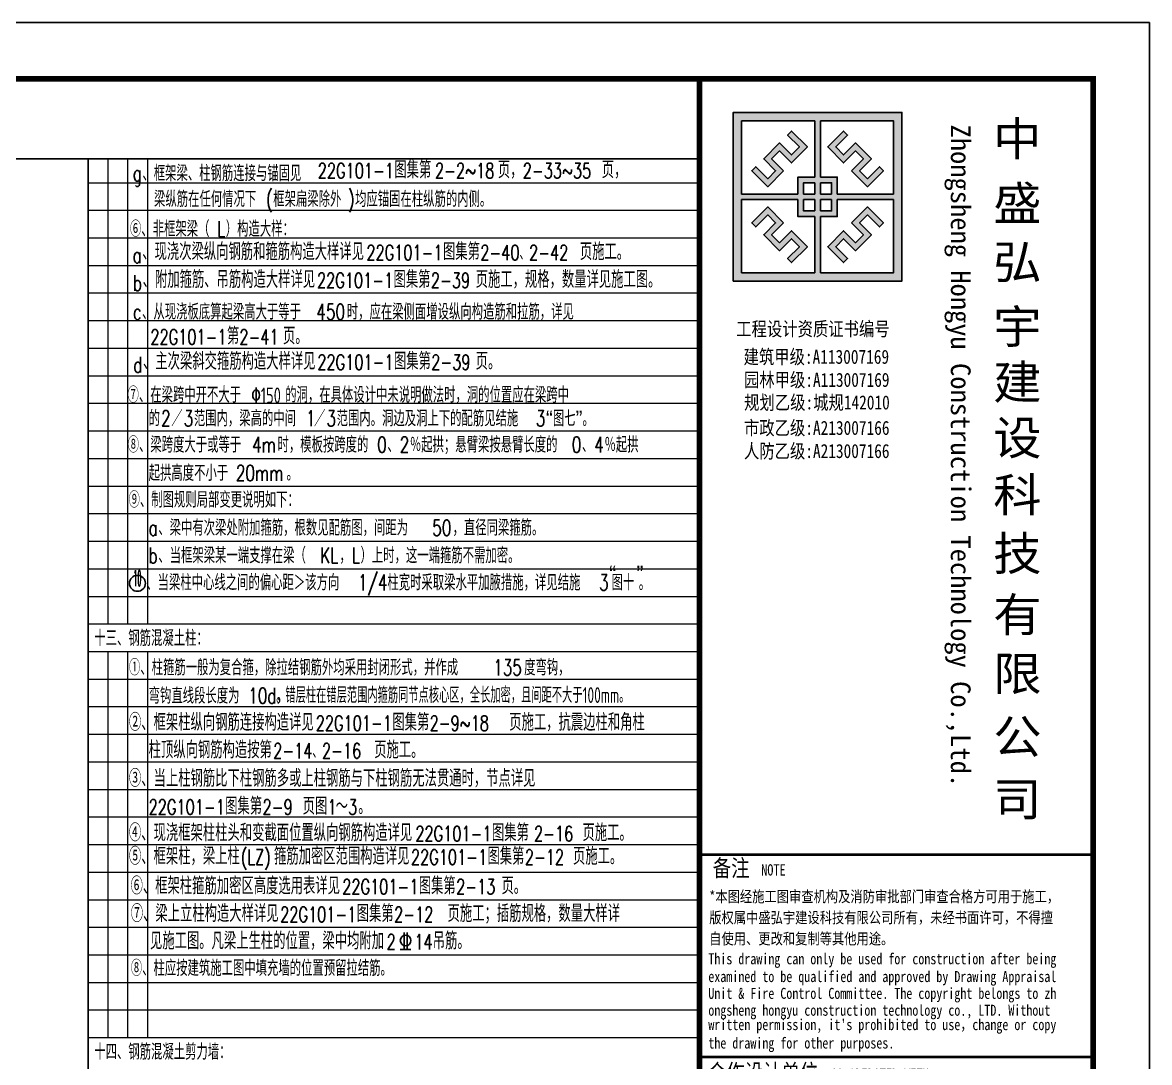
# Model space of a CAD drawing. Extents: x 1051052 to 1482120, y -981644 to -673261.
# Drawn here: x 1152774 to 1181365, y -787311 to -760913 of the extents above; entities that cross this region are included whole.
import ezdxf
from ezdxf.enums import TextEntityAlignment as Align

# ---------------------------------------------------------------- set-up
doc = ezdxf.new("R2010")
doc.units = 0
doc.header["$LTSCALE"] = 1000
doc.header["$MEASUREMENT"] = 0
doc.linetypes.add('线型3', pattern=[750, 500, -250])
doc.layers.add('BEAM-DASH', color=4, linetype='线型3', lineweight=25)
doc.layers.add('图框外框__细线', color=9, linetype='Continuous', lineweight=18)
for name, color, linetype in [('TK', 142, 'Continuous'), ('填充', 8, 'Continuous'), ('层0', 7, 'Continuous'), ('钢筋', 1, 'Continuous')]:
    doc.layers.add(name, color=color, linetype=linetype)
doc.styles.add('_TCH_DIM', font='SIMPLEX', dxfattribs={"bigfont": 'GBCBIG'})
doc.styles.add('HYZT1', font='', dxfattribs={"width": 0.8})
doc.styles.add('HYZT2', font='simhei_0.ttf', dxfattribs={"width": 0.8})
doc.styles.add('TSSD_Dimension', font='Tssdeng.shx', dxfattribs={"width": 0.7, "bigfont": 'Hztxt.shx'})
doc.styles.add('TSSD_Rein', font='Tssdeng.shx', dxfattribs={"width": 0.7, "bigfont": 'hztxt.shx'})
doc.styles.get('HYZT1').set_extended_font_data('SimSun')

# ---------------------------------------------------------------- blocks, each defined once
blk = doc.blocks.new('A$C05385F37')
at = {"layer": 'TK'}
h = blk.add_hatch(color=256, dxfattribs=at)
h.paths.add_polyline_path([(-4400, -1600), (-7400, -1600), (-7400, -4600), (-4400, -4600)])
h.paths.add_polyline_path([(-4550, -3150), (-4550, -4450), (-5850, -4450), (-5850, -3450), (-5550, -3450), (-5550, -3150)], flags=16)
h.paths.add_polyline_path([(-4550, -3050), (-5550, -3050), (-5550, -2750), (-5850, -2750), (-5850, -1750), (-4550, -1750)], flags=16)
h.paths.add_polyline_path([(-4730, -3563), (-4801, -3634), (-5013, -3422), (-5154, -3563), (-4943, -3775), (-5225, -4058), (-5437, -3846), (-5578, -3987), (-5366, -4199), (-5437, -4270), (-5720, -3987), (-5437, -3704), (-5225, -3917), (-5084, -3775), (-5296, -3563), (-5013, -3280)], flags=0)
h.paths.add_polyline_path([(-5013, -2920), (-5296, -2637), (-5084, -2425), (-5225, -2283), (-5437, -2496), (-5720, -2213), (-5437, -1930), (-5366, -2001), (-5578, -2213), (-5437, -2354), (-5225, -2142), (-4943, -2425), (-5154, -2637), (-5013, -2778), (-4801, -2566), (-4730, -2637)], flags=0)
h.paths.add_polyline_path([(-5650, -3150), (-5650, -3350), (-5850, -3350), (-5850, -3150)], flags=16)
h.paths.add_polyline_path([(-5650, -3050), (-5850, -3050), (-5850, -2850), (-5650, -2850)], flags=16)
h.paths.add_polyline_path([(-5950, -3150), (-5950, -3350), (-6150, -3350), (-6150, -3150)], flags=16)
h.paths.add_polyline_path([(-5950, -3050), (-6150, -3050), (-6150, -2850), (-5950, -2850)], flags=16)
h.paths.add_polyline_path([(-5950, -3450), (-5950, -4450), (-7250, -4450), (-7250, -3150), (-6250, -3150), (-6250, -3450)], flags=16)
h.paths.add_polyline_path([(-5950, -2750), (-6250, -2750), (-6250, -3050), (-7250, -3050), (-7250, -1750), (-5950, -1750)], flags=16)
h.paths.add_polyline_path([(-6080, -3987), (-6363, -4270), (-6434, -4199), (-6222, -3987), (-6363, -3846), (-6575, -4058), (-6857, -3775), (-6646, -3563), (-6787, -3422), (-6999, -3634), (-7070, -3563), (-6787, -3280), (-6504, -3563), (-6716, -3775), (-6575, -3917), (-6363, -3704)], flags=0)
h.paths.add_polyline_path([(-6080, -2213), (-6363, -2496), (-6575, -2283), (-6716, -2425), (-6504, -2637), (-6787, -2920), (-7070, -2637), (-6999, -2566), (-6787, -2778), (-6646, -2637), (-6857, -2425), (-6575, -2142), (-6363, -2354), (-6222, -2213), (-6434, -2001), (-6363, -1930)], flags=0)
for points in [[(-6575, -2283), (-6363, -2496), (-6080, -2213), (-6363, -1930), (-6434, -2001), (-6222, -2213), (-6363, -2354), (-6575, -2142), (-6857, -2425), (-6646, -2637), (-6787, -2778), (-6999, -2566), (-7070, -2637), (-6787, -2920), (-6504, -2637), (-6716, -2425)], [(-5084, -2425), (-5296, -2637), (-5013, -2920), (-4730, -2637), (-4801, -2566), (-5013, -2778), (-5154, -2637), (-4943, -2425), (-5225, -2142), (-5437, -2354), (-5578, -2213), (-5366, -2001), (-5437, -1930), (-5720, -2213), (-5437, -2496), (-5225, -2283)], [(-6716, -3775), (-6504, -3563), (-6787, -3280), (-7070, -3563), (-6999, -3634), (-6787, -3422), (-6646, -3563), (-6857, -3775), (-6575, -4058), (-6363, -3846), (-6222, -3987), (-6434, -4199), (-6363, -4270), (-6080, -3987), (-6363, -3704), (-6575, -3917)], [(-5225, -3917), (-5437, -3704), (-5720, -3987), (-5437, -4270), (-5366, -4199), (-5578, -3987), (-5437, -3846), (-5225, -4058), (-4943, -3775), (-5154, -3563), (-5013, -3422), (-4801, -3634), (-4730, -3563), (-5013, -3280), (-5296, -3563), (-5084, -3775)]]:
    blk.add_hatch(color=256, dxfattribs=at).paths.add_polyline_path(points)
for p, q in [((-8000, -1000), (-1000, -1000)), ((-1000, -1000), (-1000, -26100)), ((-5950, -1750), (-5950, -2750)), ((-5850, -1750), (-5850, -2750)), ((-5950, -2850), (-5950, -3050)), ((-5850, -2850), (-5850, -3050)), ((-7250, -3050), (-6250, -3050)), ((-7250, -3150), (-6250, -3150)), ((-6150, -3050), (-5950, -3050)), ((-6150, -3150), (-5950, -3150)), ((-5950, -3150), (-5950, -3350)), ((-5850, -3050), (-5650, -3050)), ((-5850, -3150), (-5650, -3150)), ((-5850, -3150), (-5850, -3350)), ((-5550, -3050), (-4550, -3050)), ((-5550, -3150), (-4550, -3150)), ((-5950, -3450), (-5950, -4450)), ((-5850, -3450), (-5850, -4450)), ((-8000, -14800), (-1000, -14800)), ((-8000, -26600), (-1000, -26600)), ((-1000, -26600), (-8000, -26600)), ((-8000, -26600), (-1000, -26600)), ((-8000, -26600), (-2830, -26600)), ((-8000, -26600), (-1000, -26600)), ((-8000, -26600), (-1000, -26600)), ((-8000, -26600), (-1000, -26600)), ((-5600, -26600), (-5600, -31400)), ((-3300, -26600), (-3300, -31400)), ((-8000, -27400), (-1000, -27400)), ((-8000, -28200), (-1000, -28200)), ((-8000, -29000), (-1000, -29000)), ((-8000, -29800), (-1000, -29800)), ((-8000, -30600), (-1000, -30600)), ((-8000, -31400), (-1000, -31400)), ((-8000, -31400), (-1000, -31400)), ((-8000, -31400), (-1000, -31400)), ((-8000, -31400), (-1000, -31400)), ((-1000, -34600), (-8000, -34600)), ((-7944, -34600), (-1000, -34600)), ((-8000, -36200), (-1000, -36200)), ((-8000, -36200), (-1000, -36200)), ((-1000, -36200), (-8000, -36200)), ((-8000, -36200), (-1000, -36200)), ((-8000, -36200), (-2830, -36200)), ((-8000, -36200), (-1000, -36200)), ((-8000, -36200), (-1000, -36200)), ((-8000, -38600), (-1000, -38600)), ((-8000, -38600), (-1000, -38600)), ((-6250, -38600), (-6250, -41000)), ((-4500, -38600), (-4500, -41000)), ((-2750, -38600), (-2750, -41000)), ((-8000, -39400), (-1000, -39400)), ((-8000, -40200), (-1000, -40200))]:
    blk.add_line(p, q, dxfattribs=at)
for points, const_width in [([(-8000, -1000), (-8000, -41000)], 100), ([(-8000, -14800), (-1000, -14800)], 50), ([(-1000, -18400), (-8000, -18400)], 50), ([(-1000, -20000), (-8000, -20000)], 50), ([(-8000, -26600), (-1000, -26600)], 50), ([(-1000, -26600), (-8000, -26600)], 50), ([(-1000, -26600), (-7944, -26600)], 50), ([(-8000, -31400), (-1000, -31400)], 50), ([(-1000, -31400), (-8000, -31400)], 50), ([(-1000, -31400), (-8000, -31400)], 50), ([(-1000, -33000), (-7944, -33000)], 50), ([(-8000, -36200), (-1000, -36200)], 50), ([(-7944, -36200), (-1000, -36200)], 50), ([(-8000, -37800), (-1000, -37800)], 50)]:
    blk.add_lwpolyline(points, dxfattribs=dict(at, const_width=const_width))
for points in [[(-7400, -4600), (-4400, -4600), (-4400, -1600), (-7400, -1600)], [(-6504, -2637), (-6787, -2920), (-7070, -2637), (-6999, -2566), (-6787, -2778), (-6646, -2637), (-6857, -2425), (-6575, -2142), (-6363, -2354), (-6222, -2213), (-6434, -2001), (-6363, -1930), (-6080, -2213), (-6363, -2496), (-6575, -2283), (-6716, -2425)], [(-5296, -2637), (-5013, -2920), (-4730, -2637), (-4801, -2566), (-5013, -2778), (-5154, -2637), (-4943, -2425), (-5225, -2142), (-5437, -2354), (-5578, -2213), (-5366, -2001), (-5437, -1930), (-5720, -2213), (-5437, -2496), (-5225, -2283), (-5084, -2425)], [(-6504, -3563), (-6787, -3280), (-7070, -3563), (-6999, -3634), (-6787, -3422), (-6646, -3563), (-6857, -3775), (-6575, -4058), (-6363, -3846), (-6222, -3987), (-6434, -4199), (-6363, -4270), (-6080, -3987), (-6363, -3704), (-6575, -3917), (-6716, -3775)], [(-5296, -3563), (-5013, -3280), (-4730, -3563), (-4801, -3634), (-5013, -3422), (-5154, -3563), (-4943, -3775), (-5225, -4058), (-5437, -3846), (-5578, -3987), (-5366, -4199), (-5437, -4270), (-5720, -3987), (-5437, -3704), (-5225, -3917), (-5084, -3775)]]:
    blk.add_lwpolyline(points, close=True, dxfattribs=at)
for points in [[(-5950, -1750), (-7250, -1750), (-7250, -3050)], [(-4550, -3050), (-4550, -1750), (-5850, -1750)], [(-5950, -2750), (-6250, -2750), (-6250, -3050)], [(-5550, -3050), (-5550, -2750), (-5850, -2750)], [(-5950, -2850), (-6150, -2850), (-6150, -3050)], [(-5650, -3050), (-5650, -2850), (-5850, -2850)], [(-7250, -3150), (-7250, -4450), (-5950, -4450)], [(-6250, -3150), (-6250, -3450), (-5950, -3450)], [(-6150, -3150), (-6150, -3350), (-5950, -3350)], [(-5850, -4450), (-4550, -4450), (-4550, -3150)], [(-5850, -3350), (-5650, -3350), (-5650, -3150)], [(-5850, -3450), (-5550, -3450), (-5550, -3150)]]:
    blk.add_lwpolyline(points, dxfattribs=at)
for s, height, style, width, p in [('中', 600, 'HYZT2', 1.05, (-2778, -2366)), ('盛', 600, 'HYZT2', 1.05, (-2778, -3515)), ('弘', 600, 'HYZT2', 1.05, (-2778, -4559)), ('宇', 600, 'HYZT2', 1.05, (-2778, -5708)), ('工程设计资质证书编号', 250, 'HYZT1', 0.8, (-7346, -5574)), ('建', 600, 'HYZT2', 1.05, (-2778, -6696)), ('设', 600, 'HYZT2', 1.05, (-2778, -7687)), ('科', 600, 'HYZT2', 1.05, (-2778, -8702)), ('技', 600, 'HYZT2', 1.05, (-2778, -9744)), ('有', 600, 'HYZT2', 1.05, (-2778, -10833)), ('限', 600, 'HYZT2', 1.05, (-2778, -11880)), ('公', 600, 'HYZT2', 1.05, (-2778, -13003)), ('司', 600, 'HYZT2', 1.05, (-2778, -14115)), ('备注', 300, 'HYZT1', 0.8, (-7763, -15187)), ('NOTE', 200, 'HYZT1', 0.8, (-6902, -15171)), ('*本图经施工图审查机构及消防审批部门审查合格方可用于施工，', 200, 'HYZT1', 0.8, (-7826, -15644)), ('版权属中盛弘宇建设科技有限公司所有，未经书面许可，不得擅', 200, 'HYZT1', 0.8, (-7826, -16019)), ('自使用、更改和复制等其他用途。', 200, 'HYZT1', 0.8, (-7826, -16394)), ('This drawing can only be used for construction after being ', 196, 'HYZT1', 0.8, (-7842, -16750)), ('examined to be qualified and approved by Drawing Appraisal ', 196, 'HYZT1', 0.8, (-7842, -17066)), ('Unit & Fire Control Committee. The copyright belongs to zh', 196, 'HYZT1', 0.8, (-7842, -17365)), ('ongsheng hongyu construction technology co., LTD. Without ', 196, 'HYZT1', 0.8, (-7842, -17665)), ("written permission, it's prohibited to use，change or copy ", 196, 'HYZT1', 0.8, (-7842, -17921)), ('the drawing for other purposes.', 196, 'HYZT1', 0.8, (-7842, -18248)), ('合作设计单位', 300, 'HYZT1', 0.8, (-7852, -18825)), ('CO-OPERATED WITH', 200, 'HYZT1', 0.8, (-5665, -18809)), ('说明', 300, 'HYZT1', 0.8, (-7751, -20445)), ('EXPLAIN', 200, 'HYZT1', 0.8, (-6948, -20388)), ('审    定  ', 300, 'HYZT1', 0.8, (-7796, -26996)), ('APPROVED BY', 200, 'HYZT1', 0.8, (-7745, -27326)), ('审    核  ', 300, 'HYZT1', 0.8, (-7801, -27810)), ('VERIFIED BY', 200, 'HYZT1', 0.8, (-7767, -28134)), ('项目负责人', 300, 'HYZT1', 0.8, (-7790, -28609)), ('PROJECT CHIEF', 200, 'HYZT1', 0.8, (-7756, -28919)), ('专业负责人', 300, 'HYZT1', 0.8, (-7794, -29388)), ('DIVISION CHIEF', 200, 'HYZT1', 0.8, (-7746, -29719)), ('校    对 ', 300, 'HYZT1', 0.8, (-7770, -30176)), ('CHECKED BY', 200, 'HYZT1', 0.8, (-7762, -30504)), ('设    计 ', 300, 'HYZT1', 0.8, (-7776, -30998)), ('DESIGNED BY', 200, 'HYZT1', 0.8, (-7756, -31322)), ('建设单位', 300, 'HYZT1', 0.8, (-7747, -31846)), ('CONSTRUCTION', 200, 'HYZT1', 0.8, (-6206, -31788)), ('工程名称', 300, 'HYZT1', 0.8, (-7762, -33477)), ('PROJECT', 200, 'HYZT1', 0.8, (-6192, -33453)), ('项目名称', 300, 'HYZT1', 0.8, (-7762, -35077)), ('SUB PROJECT', 200, 'HYZT1', 0.8, (-6192, -35053)), ('图纸名称', 300, 'HYZT1', 0.8, (-7737, -36636)), ('DRAWING TITLE', 200, 'HYZT1', 0.8, (-6112, -36612)), ('工程编号', 300, 'HYZT1', 0.8, (-7753, -38197)), ('JOB NO.', 200, 'HYZT1', 0.8, (-7404, -38497)), ('阶段', 300, 'HYZT1', 0.8, (-7753, -38997)), ('专业', 300, 'HYZT1', 0.8, (-4325, -38995)), ('STAGE', 200, 'HYZT1', 0.8, (-7742, -39297)), ('DISCIPLINE', 200, 'HYZT1', 0.8, (-4328, -39303)), ('比例', 300, 'HYZT1', 0.8, (-7798, -39809)), ('图号', 300, 'HYZT1', 0.8, (-4317, -39795)), ('SCALE', 200, 'HYZT1', 0.8, (-7746, -40099)), ('DWG NO.', 200, 'HYZT1', 0.8, (-4328, -40103)), ('日期', 300, 'HYZT1', 0.8, (-7798, -40600)), ('版本号', 300, 'HYZT1', 0.8, (-4287, -40582)), ('DATE', 200, 'HYZT1', 0.8, (-7717, -40895)), ('VERSION NUMBER', 200, 'HYZT1', 0.8, (-4456, -40881)), ('签字齐全  盖章有效', 300, 'HYZT1', 0.8, (-3990, -41678))]:
    blk.add_text(s, height=height, dxfattribs=dict(at, style=style, width=width)).set_placement(p)
at = {"layer": 'TK', "style": 'HYZT2', "width": 0.99}
blk.add_text('Zhongsheng Hongyu Construction Technology Co.,Ltd.', height=350, rotation=270, dxfattribs=at).set_placement((-3530, -1814))
at = {"layer": 'TK', "style": 'HYZT1', "width": 0.8}
for s, p in [('建筑甲级:A113007169', (-5922, -5945)), ('园林甲级:A113007169', (-5915, -6355)), ('规划乙级:城规142010', (-5911, -6757)), ('市政乙级:A213007166', (-5915, -7209)), ('人防乙级:A213007166', (-5915, -7621))]:
    blk.add_text(s, height=250, dxfattribs=at).set_placement(p, align=Align.MIDDLE_CENTER)
blk = doc.blocks.new('A2K')
at = {"layer": 'TK'}
blk.add_lwpolyline([(0, 0), (59400, 0), (59400, 42000), (0, 42000)], close=True, dxfattribs=at)
at = {"layer": 'TK', "const_width": 100}
blk.add_lwpolyline([(2500, 1000), (58400, 1000), (58400, 41000), (2500, 41000)], close=True, dxfattribs=at)
at = {"color": 4}
blk.add_blockref('A$C05385F37', (59400, 42000), dxfattribs=at)

msp = doc.modelspace()

# ---------------------------------------------------------------- linework, layer by layer
at = {"layer": 'BEAM-DASH'}
msp.add_lwpolyline([(1100158.34, -819391.036), (1169947.126, -819391.036), (1169947.126, -762304.095), (1100158.34, -762304.095)], close=True, dxfattribs=at)
at = {"layer": '图框外框__细线'}
for p, q in [((1154940.271, -764370.777), (1154940.271, -776178.277)), ((1155440.271, -764370.777), (1155440.271, -776178.277)), ((1155940.271, -764370.777), (1155940.271, -776178.277)), ((1155940.271, -764370.777), (1155940.271, -776178.277)), ((1154440.266, -764978.285), (1169940.266, -764978.285)), ((1154440.267, -765678.285), (1169940.267, -765678.285)), ((1154440.267, -766378.285), (1169940.267, -766378.285)), ((1154440.267, -767078.285), (1169940.267, -767078.285)), ((1154440.267, -767778.277), (1169940.267, -767778.277)), ((1154440.267, -768478.277), (1169940.267, -768478.277)), ((1154440.267, -769178.277), (1169940.267, -769178.277)), ((1154440.267, -769878.277), (1169940.267, -769878.277)), ((1154440.267, -770578.277), (1169940.267, -770578.277)), ((1154440.267, -771278.277), (1169940.267, -771278.277)), ((1154440.267, -771978.277), (1169940.267, -771978.277)), ((1154440.267, -772678.277), (1169940.267, -772678.277)), ((1154440.267, -773378.277), (1169940.267, -773378.277)), ((1154440.266, -774078.277), (1169940.266, -774078.277)), ((1154440.267, -774078.277), (1169940.267, -774078.277)), ((1154440.266, -774778.277), (1169940.266, -774778.277)), ((1154440.266, -775478.277), (1169940.266, -775478.277)), ((1154440.267, -776178.277), (1169940.267, -776178.277)), ((1154440.267, -776878.277), (1169940.267, -776878.277)), ((1154940.271, -776878.277), (1154940.271, -786678.277)), ((1155440.271, -776878.277), (1155440.271, -786678.277)), ((1155940.271, -776878.277), (1155940.271, -786678.277)), ((1155940.271, -776878.277), (1155940.271, -786678.277)), ((1154440.267, -777578.277), (1169940.267, -777578.277)), ((1154440.278, -778278.277), (1169940.278, -778278.277)), ((1154440.278, -778278.277), (1169940.278, -778278.277)), ((1154440.267, -778978.277), (1169940.267, -778978.277)), ((1154440.267, -778978.277), (1169940.267, -778978.277)), ((1154440.267, -779678.277), (1169940.267, -779678.277)), ((1154440.267, -779678.277), (1169940.267, -779678.277)), ((1154440.267, -779678.277), (1169940.267, -779678.277)), ((1154440.256, -780378.277), (1169940.256, -780378.277)), ((1154440.256, -780378.277), (1169940.256, -780378.277)), ((1154440.256, -781078.277), (1169940.256, -781078.277)), ((1154440.256, -781778.277), (1169940.256, -781778.277)), ((1154440.256, -782478.277), (1169940.256, -782478.277)), ((1154440.256, -783178.277), (1169940.256, -783178.277)), ((1154440.256, -783878.277), (1169940.256, -783878.277)), ((1154440.256, -784578.277), (1169940.256, -784578.277)), ((1154440.256, -785278.277), (1169940.256, -785278.277)), ((1154440.256, -785978.277), (1169940.256, -785978.277)), ((1154440.256, -786678.277), (1169940.256, -786678.277))]:
    msp.add_line(p, q, dxfattribs=at)
at = {"layer": '层0', "color": 1}
for p, q in [((1162452.322, -784012.257), (1162452.322, -784439.757)), ((1162533.322, -784012.257), (1162533.322, -784439.757)), ((1162357.822, -784439.757), (1162627.822, -784439.757))]:
    msp.add_line(p, q, dxfattribs=at)
at = {"layer": '层0'}
msp.add_circle((1155688.101, -775147.763), 202.5, dxfattribs=at)
at = {"layer": '层0', "color": 1}
msp.add_circle((1162492.822, -784214.757), 135, dxfattribs=at)
at = {"layer": '钢筋'}
for p, q in [((1100158.34, -764370.776), (1169947.126, -764370.776)), ((1154440.252, -764370.776), (1154440.256, -811239.234)), ((1169940.252, -764370.777), (1169940.256, -819391.036))]:
    msp.add_line(p, q, dxfattribs=at)

# ---------------------------------------------------------------- block references
at = {"layer": '填充', "xscale": 1.427198797693996, "yscale": 1.427198797693996, "zscale": 1.427198797693996}
msp.add_blockref('A2K', (1096589.162, -820855.139), dxfattribs=at)

# ---------------------------------------------------------------- texts
at = {"layer": '层0', "color": 1, "style": '_TCH_DIM'}
for s, height, p in [('、框架梁、柱钢筋连接与锚固见', 400, (1155815.377, -764939.538)), ('图集第', 434.0426, (1162206.479, -764865.894)), ('页，', 434.0426, (1164833.166, -764865.894)), ('页，', 434.0426, (1167470.044, -764865.894)), ('梁纵筋在任何情况下', 400, (1156110.459, -765595.069)), ('框架扁梁除外', 400, (1159134.076, -765595.069)), ('均应锚固在柱纵筋的内侧。', 400, (1161209.821, -765595.069)), ('、现浇次梁纵向钢筋和箍筋构造大样详见', 434.04255, (1155811.126, -766944.704)), ('图集第', 434.0426, (1163439.788, -766944.704)), ('页施工。', 434.0426, (1166914.016, -766944.704)), ('、附加箍筋、吊筋构造大样详见', 434.04255, (1155821.126, -767650.967)), ('图集第', 434.0426, (1162185.959, -767650.967)), ('页施工，规格，数量详见施工图。', 434.04255, (1164270.157, -767650.967)), ('、从现浇板底算起梁高大于等于', 400, (1155806.051, -768455.764)), ('时，应在梁侧面增设纵向构造筋和拉筋，详见', 400, (1161000.884, -768455.764)), ('第', 434.043, (1157959.394, -769085.653)), ('页。', 434.0426, (1159381.578, -769085.653)), ('、主次梁斜交箍筋构造大样详见', 434.04255, (1155830.786, -769726.749)), ('图集第', 434.0426, (1162195.619, -769726.749)), ('页。', 434.0426, (1164271.194, -769726.749)), ('②、框架柱纵向钢筋连接构造详见', 434.04255, (1155473.528, -778890.949)), ('图集第', 434.0426, (1162154.319, -778890.949)), ('页施工，抗震边柱和角柱', 434.04255, (1165122.025, -778890.949)), ('柱顶纵向钢筋构造按第', 434.0426, (1155973.528, -779590.949)), ('页施工。', 434.0426, (1161696.23, -779590.949)), ('③、当上柱钢筋比下柱钢筋多或上柱钢筋与下柱钢筋无法贯通时，节点详见', 434.04255, (1155473.528, -780313.857)), ('图集第', 434.0426, (1157914.957, -781018.153)), ('页图', 434.0426, (1159881.075, -781018.153)), ('～', 434.043, (1160718.704, -781018.153)), ('。', 434.043, (1161291.804, -781018.153)), ('④、现浇框架柱柱头和变截面位置纵向钢筋构造详见', 434.04255, (1155473.528, -781694.444)), ('图集第', 434.0426, (1164681.978, -781694.444)), ('页施工。', 434.0426, (1166980.707, -781694.444)), ('⑤、框架柱，梁上柱', 434.0426, (1155473.529, -782290.142)), ('箍筋加密区范围构造详见', 434.04255, (1159152.86, -782290.142)), ('图集第', 434.0426, (1164569.82, -782290.142)), ('页施工。', 434.0426, (1166739.146, -782290.142)), ('⑥、框架柱箍筋加密区高度选用表详见', 434.04255, (1155514.519, -783042.288)), ('图集第', 434.0426, (1162827.225, -783042.288)), ('页。', 434.0426, (1164925.833, -783042.288)), ('⑦、梁上立柱构造大样详见', 434.04255, (1155519.986, -783744.898)), ('图集第', 434.0426, (1161252.904, -783744.898)), ('页施工；插筋规格，数量大样详', 434.04255, (1163557.427, -783744.898)), ('见施工图。凡梁上生柱的位置，梁中均附加', 434.04255, (1156007.488, -784439.757)), ('吊筋。', 434.0426, (1163180.679, -784439.757))]:
    msp.add_text(s, height=height, dxfattribs=at).set_placement(p)
at = {"layer": '层0', "color": 1, "style": '_TCH_DIM', "width": 0.705882}
for s, height, p in [('22G101-1', 382.5, (1160265.05, -764865.894)), ('2-2~18', 382.5, (1163238.858, -764865.894)), ('2-33~35', 382.5, (1165465.081, -764865.894)), ('g', 400, (1155571.091, -764939.538)), ('(', 400, (1158954.076, -765595.069)), (')', 400, (1161029.821, -765595.069)), ('a', 400, (1155566.841, -767018.348)), ('22G101-1', 382.5, (1161498.36, -766944.704)), ('2-40、2-42', 382.5, (1164387.661, -766944.704)), ('b', 400, (1155576.841, -767724.611)), ('22G101-1', 382.5, (1160244.53, -767650.967)), ('2-39', 382.5, (1163133.831, -767650.967)), ('c', 400, (1155574.622, -768455.764)), ('450', 400, (1160229.455, -768455.764)), ('22G101-1', 382.5, (1156017.965, -769085.653)), ('2-41', 382.5, (1158275.351, -769085.653)), ('22G101-1', 382.5, (1160254.19, -769726.749)), ('2-39', 382.5, (1163143.491, -769726.749)), ('d', 400, (1155586.501, -769800.393)), ('22G101-1', 382.5, (1160212.89, -778890.949)), ('2-9~18', 382.5, (1163102.191, -778890.949)), ('2-14、2-16', 382.5, (1159133.103, -779590.949)), ('22G101-1', 382.5, (1155973.528, -781018.153)), ('2-9', 382.5, (1158862.829, -781018.153)), ('1', 382.5, (1160512.99, -781018.153)), ('3', 382.5, (1161034.661, -781018.153)), ('22G101-1', 382.5, (1162740.55, -781694.444)), ('2-16', 382.5, (1165750.8, -781694.444)), ('(LZ)', 382.5, (1158317.146, -782290.142)), ('22G101-1', 382.5, (1162628.392, -782290.142)), ('2-12', 382.5, (1165517.693, -782290.142)), ('22G101-1', 382.5, (1160885.796, -783042.288)), ('2-13', 382.5, (1163775.097, -783042.288)), ('22G101-1', 382.5, (1159311.476, -783744.898)), ('2-12', 382.5, (1162200.777, -783744.898)), ('2', 382.5, (1162010.679, -784439.757)), ('14', 382.5, (1162717.822, -784439.757))]:
    msp.add_text(s, height=height, dxfattribs=at).set_placement(p)
at = {"layer": '层0', "style": '_TCH_DIM'}
for s, height, p in [('⑥、非框架梁（', 400, (1155499.333, -766352.11)), ('）构造大样：', 400, (1157929.607, -766352.11)), ('⑦、在梁跨中开不大于 ', 400, (1155437.63, -770565.34)), ('的洞，在具体设计中未说明做法时，洞的位置应在梁跨中', 400, (1159437.52, -770565.34)), ('的', 400, (1155973.833, -771162.348)), ('／', 400, (1156546.933, -771162.348)), ('范围内，梁高的中间', 400, (1157120.034, -771162.348)), ('／', 400, (1160169.365, -771162.348)), ('范围内。洞边及洞上下的配筋见结施', 400, (1160742.465, -771162.348)), ('“图七”。', 400, (1166054.927, -771162.348)), ('⑧、梁跨度大于或等于', 400, (1155440.853, -771829.956)), ('时，模板按跨度的', 400, (1159243.284, -771829.956)), ('％起拱；悬臂梁按悬臂长度的', 400, (1162601.187, -771829.956)), ('％起拱', 400, (1167538.877, -771829.956)), ('、', 400, (1162028.087, -771829.956)), ('、', 400, (1166965.777, -771829.956)), ('起拱高度不小于', 400, (1155973.845, -772548.729)), ('。', 400, (1159471.261, -772548.729)), ('⑨、制图规则局部变更说明如下：', 400, (1155463.103, -773226.647)), ('、梁中有次梁处附加箍筋，根数见配筋图，间距为', 400, (1156218.162, -773938.667)), ('，直径同梁箍筋。', 400, (1163683.511, -773938.667)), ('、当框架梁某一端支撑在梁（', 400, (1156218.162, -774640.334)), ('）上时，这一端箍筋不需加密。', 400, (1161348.709, -774640.334)), ('，', 400, (1160814.18, -774640.334)), ('“', 400, (1167658.511, -775102.763)), ('”', 400, (1168350.267, -775102.763)), ('、当梁柱中心线之间的偏心距＞该方向', 400, (1155913.101, -775327.763)), ('柱宽时采取梁水平加腋措施，详见结施', 400, (1162030.092, -775327.763)), ('图十', 400, (1167718.352, -775327.763)), ('。', 400, (1168410.107, -775327.763)), ('十三、钢筋混凝土柱：', 400, (1154594.352, -776740.358)), ('①、柱箍筋一般为复合箍，除拉结钢筋外均采用封闭形式，并作成', 400, (1155473.517, -777484.528)), ('度弯钩，', 400, (1165499.366, -777484.528)), ('弯钩直线段长度为', 400, (1155973.517, -778200.912)), ('。', 434.043, (1159208.331, -778200.912)), ('，', 400, (1159208.319, -778200.912)), ('⑧、柱应按建筑施工图中填充墙的位置预留拉结筋。', 400, (1155519.975, -785115.689)), ('十四、钢筋混凝土剪力墙：', 400, (1154594.339, -787240.358))]:
    msp.add_text(s, height=height, dxfattribs=at).set_placement(p)
at = {"layer": '层0'}
for s, style, width, p in [('L', '_TCH_DIM', 0.705882, (1157711.035, -766352.11)), ('%%130150', 'TSSD_Dimension', 0.7, (1158577.981, -770578.277)), ('2', '_TCH_DIM', 0.705882, (1156289.791, -771162.348)), ('3', '_TCH_DIM', 0.705882, (1156862.891, -771162.348)), ('1', '_TCH_DIM', 0.705882, (1159963.651, -771162.348)), ('3', '_TCH_DIM', 0.705882, (1160485.322, -771162.348)), ('3', '_TCH_DIM', 0.705882, (1165797.785, -771162.348)), ('4m', '_TCH_DIM', 0.705882, (1158600.427, -771829.956)), ('0', '_TCH_DIM', 0.705882, (1161770.944, -771829.956)), ('2', '_TCH_DIM', 0.705882, (1162344.044, -771829.956)), ('0', '_TCH_DIM', 0.705882, (1166708.634, -771829.956)), ('4', '_TCH_DIM', 0.705882, (1167281.734, -771829.956)), ('20mm', '_TCH_DIM', 0.705882, (1158185.547, -772548.729)), ('a', '_TCH_DIM', 0.705882, (1155973.876, -773938.667)), ('50', '_TCH_DIM', 0.705882, (1163169.226, -773938.667)), ('b', '_TCH_DIM', 0.705882, (1155973.876, -774640.334)), ('KL', '_TCH_DIM', 0.705882, (1160325.609, -774640.334)), ('L', '_TCH_DIM', 0.705882, (1161130.138, -774640.334)), ('1/4', '_TCH_DIM', 0.705882, (1161284.378, -775327.763)), ('3', '_TCH_DIM', 0.705882, (1167401.369, -775327.763)), ('135', '_TCH_DIM', 0.705882, (1164715.366, -777484.528)), ('10d', '_TCH_DIM', 0.705882, (1158501.177, -778200.912))]:
    msp.add_text(s, height=400, dxfattribs=dict(at, style=style, width=width)).set_placement(p)
at = {"layer": '层0', "style": '_TCH_DIM', "width": 0.350424}
msp.add_text('10', height=400, dxfattribs=at).set_placement((1155587.98, -775216.596), (1155788.222, -775216.596), align=Align.FIT)
at = {"layer": '钢筋', "style": 'TSSD_Rein', "width": 0.65}
msp.add_text('错层柱在错层范围内箍筋同节点核心区，全长加密，且间距不大于100mm。', height=400, dxfattribs=at).set_placement((1159441.57, -778185.039, 553.441))

doc.saveas('drawing.dxf')
